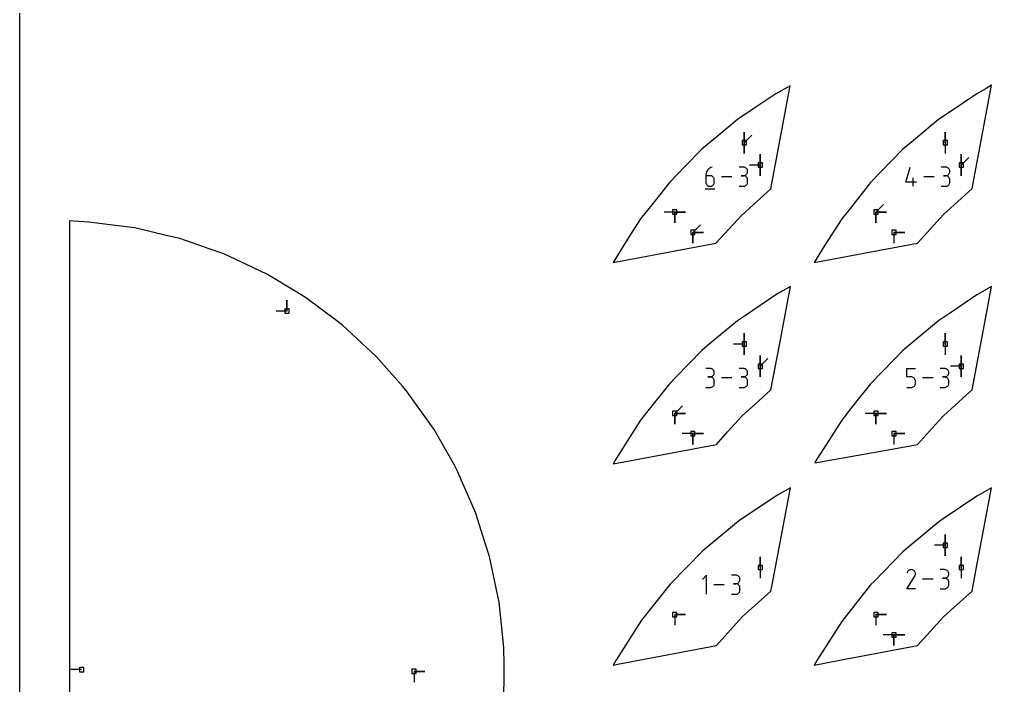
# Model space of a CAD drawing. Extents: x 0 to 800, y 0 to 1000.
# Drawn here: x 0 to 129.5, y 539.1 to 627.7 of the extents above; entities that cross this region are included whole.
import ezdxf

# ---------------------------------------------------------------- set-up
doc = ezdxf.new("R2010")
doc.units = 0
doc.header["$MEASUREMENT"] = 0
for name, color, linetype in [('annotation', 7, 'Continuous'), ('boundary', 7, 'Continuous'), ('frame', 7, 'Continuous'), ('hole', 7, 'Continuous')]:
    doc.layers.add(name, color=color, linetype=linetype)

msp = doc.modelspace()

# ---------------------------------------------------------------- linework, layer by layer
at = {"layer": 'annotation', "color": 1}
for p, q in [((96.534339, 611.317979), (96.534339, 612.746729)), ((96.534339, 611.317979), (96.534339, 612.746729)), ((96.534339, 612.746729), (96.534339, 611.317979)), ((96.534339, 611.317979), (96.534339, 612.746729)), ((96.534339, 612.746729), (96.534339, 611.317979)), ((123.323117, 611.31798), (123.323117, 612.74673)), ((123.323117, 611.31798), (123.323117, 612.74673)), ((123.323117, 612.74673), (123.323117, 611.31798)), ((96.534339, 611.317979), (97.544617, 612.328258)), ((96.534339, 611.317979), (96.534339, 609.889229)), ((96.534339, 611.317979), (96.534339, 609.889229)), ((96.534339, 609.889229), (96.534339, 611.317979)), ((123.323117, 611.31798), (123.323117, 609.88923)), ((98.664569, 608.360871), (98.664569, 609.789621)), ((98.664569, 608.360871), (98.664569, 609.789621)), ((98.664569, 609.789621), (98.664569, 608.360871)), ((98.664569, 608.360871), (98.664569, 609.789621)), ((98.664569, 609.789621), (98.664569, 608.360871)), ((125.453347, 608.360871), (125.453347, 609.789621)), ((125.453347, 608.360871), (125.453347, 609.789621)), ((125.453347, 609.789621), (125.453347, 608.360871)), ((125.453347, 608.360871), (125.453347, 609.789621)), ((125.453347, 609.789621), (125.453347, 608.360871)), ((125.453347, 608.360871), (126.463626, 609.37115)), ((91.469271, 607.278755), (91.432666, 607.113116)), ((91.52841, 607.435583), (91.469271, 607.278755)), ((91.608557, 607.581547), (91.52841, 607.435583)), ((91.708181, 607.714592), (91.608557, 607.581547)), ((91.825755, 607.832665), (91.708181, 607.714592)), ((91.959751, 607.933712), (91.825755, 607.832665)), ((92.108639, 608.015681), (91.959751, 607.933712)), ((92.270893, 608.076516), (92.108639, 608.015681)), ((92.270893, 608.076516), (92.270893, 608.076516)), ((96.426761, 608.073557), (95.860383, 608.073557)), ((96.528626, 608.064414), (96.426761, 608.073557)), ((96.624477, 608.038064), (96.528626, 608.064414)), ((96.71272, 607.99613), (96.624477, 608.038064)), ((96.791761, 607.94023), (96.71272, 607.99613)), ((96.860007, 607.871986), (96.791761, 607.94023)), ((96.915861, 607.793018), (96.860007, 607.871986)), ((96.957731, 607.704947), (96.915861, 607.793018)), ((96.915861, 607.221812), (96.957731, 607.310161)), ((96.984022, 607.609394), (96.957731, 607.704947)), ((96.957731, 607.310161), (96.984022, 607.406086)), ((96.99314, 607.507978), (96.984022, 607.609394)), ((96.984022, 607.406086), (96.99314, 607.507978)), ((96.99314, 607.507978), (96.99314, 607.507978)), ((98.664569, 608.360871), (97.235819, 608.360871)), ((98.664569, 608.360871), (98.664569, 606.932121)), ((98.664569, 608.360871), (98.664569, 606.932121)), ((98.664569, 606.932121), (98.664569, 608.360871)), ((118.067188, 606.092991), (118.632767, 608.076516)), ((123.357254, 608.073557), (122.790875, 608.073557)), ((123.459118, 608.064414), (123.357254, 608.073557)), ((123.554969, 608.038064), (123.459118, 608.064414)), ((123.643213, 607.99613), (123.554969, 608.038064)), ((123.722254, 607.94023), (123.643213, 607.99613)), ((123.790499, 607.871986), (123.722254, 607.94023)), ((123.846354, 607.793018), (123.790499, 607.871986)), ((123.888224, 607.704947), (123.846354, 607.793018)), ((123.846354, 607.221812), (123.888224, 607.310161)), ((123.914515, 607.609394), (123.888224, 607.704947)), ((123.888224, 607.310161), (123.914515, 607.406086)), ((123.923633, 607.507978), (123.914515, 607.609394)), ((123.914515, 607.406086), (123.923633, 607.507978)), ((123.923633, 607.507978), (123.923633, 607.507978)), ((125.453347, 608.360871), (125.453347, 606.932121)), ((125.453347, 608.360871), (125.453347, 606.932121)), ((125.453347, 606.932121), (125.453347, 608.360871)), ((91.432666, 607.113116), (91.420125, 606.94072)), ((91.420125, 606.94072), (91.420125, 606.092991)), ((91.986504, 606.94072), (91.420125, 606.94072)), ((91.420125, 606.092991), (91.420125, 606.092991)), ((91.420125, 606.092991), (91.429269, 605.991105)), ((91.429269, 605.991105), (91.455626, 605.895195)), ((92.088368, 606.931629), (91.986504, 606.94072)), ((92.184219, 606.905412), (92.088368, 606.931629)), ((92.272463, 606.863648), (92.184219, 606.905412)), ((92.351504, 606.80792), (92.272463, 606.863648)), ((92.419749, 606.739807), (92.351504, 606.80792)), ((92.475603, 606.660892), (92.419749, 606.739807)), ((92.517473, 606.572755), (92.475603, 606.660892)), ((92.543764, 606.476978), (92.517473, 606.572755)), ((92.517473, 605.895195), (92.543764, 605.991105)), ((92.552882, 606.375141), (92.543764, 606.476978)), ((92.543764, 605.991105), (92.552882, 606.092991)), ((92.552882, 606.092991), (92.552882, 606.375141)), ((92.552882, 606.375141), (92.552882, 606.375141)), ((94.904169, 606.801244), (93.509576, 606.801244)), ((96.426761, 606.9408), (96.143172, 606.9408)), ((96.143172, 606.9408), (96.426761, 606.9408)), ((96.426761, 606.9408), (96.528626, 606.949945)), ((96.528626, 606.931656), (96.426761, 606.9408)), ((96.426761, 606.9408), (96.426761, 606.9408)), ((96.528626, 606.949945), (96.624477, 606.97631)), ((96.624477, 606.905307), (96.528626, 606.931656)), ((96.624477, 606.97631), (96.71272, 607.018286)), ((96.71272, 606.863373), (96.624477, 606.905307)), ((96.71272, 607.018286), (96.791761, 607.074267)), ((96.791761, 606.807473), (96.71272, 606.863373)), ((96.791761, 607.074267), (96.860007, 607.142644)), ((96.860007, 606.739229), (96.791761, 606.807473)), ((96.860007, 607.142644), (96.915861, 607.221812)), ((96.915861, 606.660261), (96.860007, 606.739229)), ((96.957731, 606.57219), (96.915861, 606.660261)), ((96.984022, 606.476637), (96.957731, 606.57219)), ((96.957731, 605.894598), (96.984022, 605.990174)), ((96.99314, 606.375221), (96.984022, 606.476637)), ((96.984022, 605.990174), (96.99314, 606.091632)), ((96.99314, 606.091632), (96.99314, 606.375221)), ((96.99314, 606.375221), (96.99314, 606.375221)), ((119.483375, 606.092991), (118.067188, 606.092991)), ((119.058871, 605.525973), (119.058871, 606.65873)), ((121.834662, 606.801244), (120.440068, 606.801244)), ((123.357254, 606.9408), (123.073665, 606.9408)), ((123.073665, 606.9408), (123.357254, 606.9408)), ((123.357254, 606.9408), (123.459118, 606.949945)), ((123.459118, 606.931656), (123.357254, 606.9408)), ((123.357254, 606.9408), (123.357254, 606.9408)), ((123.459118, 606.949945), (123.554969, 606.97631)), ((123.554969, 606.905307), (123.459118, 606.931656)), ((123.554969, 606.97631), (123.643213, 607.018286)), ((123.643213, 606.863373), (123.554969, 606.905307)), ((123.643213, 607.018286), (123.722254, 607.074267)), ((123.722254, 606.807473), (123.643213, 606.863373)), ((123.722254, 607.074267), (123.790499, 607.142644)), ((123.790499, 606.739229), (123.722254, 606.807473)), ((123.790499, 607.142644), (123.846354, 607.221812)), ((123.846354, 606.660261), (123.790499, 606.739229)), ((123.888224, 606.57219), (123.846354, 606.660261)), ((123.914515, 606.476637), (123.888224, 606.57219)), ((123.888224, 605.894598), (123.914515, 605.990174)), ((123.923633, 606.375221), (123.914515, 606.476637)), ((123.914515, 605.990174), (123.923633, 606.091632)), ((123.923633, 606.091632), (123.923633, 606.375221)), ((123.923633, 606.375221), (123.923633, 606.375221)), ((91.349188, 605.207155), (92.624459, 605.207155)), ((91.455626, 605.895195), (91.497582, 605.806866)), ((91.497582, 605.806866), (91.553522, 605.727724)), ((91.553522, 605.727724), (91.621833, 605.659373)), ((91.621833, 605.659373), (91.7009, 605.603418)), ((91.7009, 605.603418), (91.789111, 605.561463)), ((91.789111, 605.561463), (91.88485, 605.535113)), ((91.88485, 605.535113), (91.986504, 605.525973)), ((91.986504, 605.525973), (92.088368, 605.535113)), ((91.986504, 605.525973), (91.986504, 605.525973)), ((92.088368, 605.535113), (92.184219, 605.561463)), ((92.184219, 605.561463), (92.272463, 605.603418)), ((92.272463, 605.603418), (92.351504, 605.659373)), ((92.351504, 605.659373), (92.419749, 605.727724)), ((92.419749, 605.727724), (92.475603, 605.806866)), ((92.475603, 605.806866), (92.517473, 605.895195)), ((95.860383, 605.526053), (96.426761, 605.526053)), ((96.426761, 605.526053), (96.528626, 605.535191)), ((96.426761, 605.526053), (96.426761, 605.526053)), ((96.528626, 605.535191), (96.624477, 605.561527)), ((96.624477, 605.561527), (96.71272, 605.603444)), ((96.71272, 605.603444), (96.791761, 605.659327)), ((96.791761, 605.659327), (96.860007, 605.727557)), ((96.860007, 605.727557), (96.915861, 605.80652)), ((96.915861, 605.80652), (96.957731, 605.894598)), ((122.790875, 605.526053), (123.357254, 605.526053)), ((123.357254, 605.526053), (123.459118, 605.535191)), ((123.357254, 605.526053), (123.357254, 605.526053)), ((123.459118, 605.535191), (123.554969, 605.561527)), ((123.554969, 605.561527), (123.643213, 605.603444)), ((123.643213, 605.603444), (123.722254, 605.659327)), ((123.722254, 605.659327), (123.790499, 605.727557)), ((123.790499, 605.727557), (123.846354, 605.80652)), ((123.846354, 605.80652), (123.888224, 605.894598)), ((87.291871, 602.092084), (85.863121, 602.092084)), ((87.291871, 602.092084), (88.720621, 602.092084)), ((87.291871, 602.092084), (88.720621, 602.092084)), ((88.720621, 602.092084), (87.291871, 602.092084)), ((87.291871, 602.092084), (87.291871, 600.663334)), ((87.291871, 602.092084), (88.720621, 602.092084)), ((88.720621, 602.092084), (87.291871, 602.092084)), ((87.291871, 602.092084), (87.291871, 600.663334)), ((87.291871, 600.663334), (87.291871, 602.092084)), ((114.080649, 602.092084), (114.080648, 600.663334)), ((114.080649, 602.092084), (114.080648, 600.663334)), ((114.080648, 600.663334), (114.080649, 602.092084)), ((114.080649, 602.092084), (115.090927, 603.102363)), ((114.080649, 602.092084), (115.509399, 602.092084)), ((114.080649, 602.092084), (115.509399, 602.092084)), ((115.509399, 602.092084), (114.080649, 602.092084)), ((114.080649, 602.092084), (115.509399, 602.092084)), ((115.509399, 602.092084), (114.080649, 602.092084)), ((89.695308, 599.39161), (90.705587, 600.401889)), ((89.695308, 599.39161), (91.124058, 599.39161)), ((89.695308, 599.39161), (91.124058, 599.39161)), ((91.124058, 599.39161), (89.695308, 599.39161)), ((89.695308, 599.39161), (89.695308, 597.96286)), ((89.695308, 599.39161), (91.124058, 599.39161)), ((91.124058, 599.39161), (89.695308, 599.39161)), ((89.695308, 599.39161), (89.695308, 597.96286)), ((89.695308, 597.96286), (89.695308, 599.39161)), ((116.484086, 599.39161), (117.912836, 599.39161)), ((116.484086, 599.39161), (117.912836, 599.39161)), ((117.912836, 599.39161), (116.484086, 599.39161)), ((116.484086, 599.39161), (116.484086, 597.96286)), ((35.622755, 588.920505), (35.622755, 590.349254)), ((35.622755, 588.920505), (35.622755, 590.349254)), ((35.622755, 590.349254), (35.622755, 588.920505)), ((35.622755, 588.920505), (34.194005, 588.920505)), ((96.534339, 584.529202), (96.534339, 585.957952)), ((96.534339, 584.529202), (96.534339, 585.957952)), ((96.534339, 585.957952), (96.534339, 584.529202)), ((96.534339, 584.529202), (96.534339, 585.957952)), ((96.534339, 585.957952), (96.534339, 584.529202)), ((123.323117, 584.529202), (123.323117, 585.957952)), ((123.323117, 584.529202), (123.323117, 585.957952)), ((123.323117, 585.957952), (123.323117, 584.529202)), ((96.534339, 584.529202), (95.105589, 584.529202)), ((96.534339, 584.529202), (96.534339, 583.100452)), ((96.534339, 584.529202), (96.534339, 583.100452)), ((96.534339, 583.100452), (96.534339, 584.529202)), ((123.323117, 584.529202), (123.323117, 583.100452)), ((98.664569, 581.572094), (98.664569, 583.000844)), ((98.664569, 581.572094), (98.664569, 583.000844)), ((98.664569, 583.000844), (98.664569, 581.572094)), ((98.664569, 581.572094), (98.664569, 583.000844)), ((98.664569, 583.000844), (98.664569, 581.572094)), ((125.453347, 581.572094), (125.453347, 583.000844)), ((125.453347, 581.572094), (125.453347, 583.000844)), ((125.453347, 583.000844), (125.453347, 581.572094)), ((125.453347, 581.572094), (125.453347, 583.000844)), ((125.453347, 583.000844), (125.453347, 581.572094)), ((98.664569, 581.572094), (99.674848, 582.582372)), ((98.664569, 581.572094), (98.664569, 580.143344)), ((98.664569, 581.572094), (98.664569, 580.143344)), ((98.664569, 580.143344), (98.664569, 581.572094)), ((125.453347, 581.572094), (124.024597, 581.572094)), ((125.453347, 581.572094), (125.453347, 580.143344)), ((125.453347, 581.572094), (125.453347, 580.143344)), ((125.453347, 580.143344), (125.453347, 581.572094)), ((91.986504, 581.284779), (91.420125, 581.284779)), ((91.986504, 580.152022), (91.702915, 580.152022)), ((91.702915, 580.152022), (91.986504, 580.152022)), ((92.088368, 581.275636), (91.986504, 581.284779)), ((91.986504, 580.152022), (92.088368, 580.161167)), ((92.088368, 580.142879), (91.986504, 580.152022)), ((91.986504, 580.152022), (91.986504, 580.152022)), ((92.184219, 581.249286), (92.088368, 581.275636)), ((92.088368, 580.161167), (92.184219, 580.187532)), ((92.184219, 580.116529), (92.088368, 580.142879)), ((92.272463, 581.207352), (92.184219, 581.249286)), ((92.184219, 580.187532), (92.272463, 580.229508)), ((92.272463, 580.074595), (92.184219, 580.116529)), ((92.351504, 581.151452), (92.272463, 581.207352)), ((92.272463, 580.229508), (92.351504, 580.285489)), ((92.419749, 581.083208), (92.351504, 581.151452)), ((92.351504, 580.285489), (92.419749, 580.353867)), ((92.475603, 581.004241), (92.419749, 581.083208)), ((92.419749, 580.353867), (92.475603, 580.433034)), ((92.517473, 580.91617), (92.475603, 581.004241)), ((92.475603, 580.433034), (92.517473, 580.521384)), ((92.543764, 580.820616), (92.517473, 580.91617)), ((92.517473, 580.521384), (92.543764, 580.617308)), ((92.552882, 580.7192), (92.543764, 580.820616)), ((92.543764, 580.617308), (92.552882, 580.7192)), ((92.552882, 580.7192), (92.552882, 580.7192)), ((96.426761, 581.284779), (95.860383, 581.284779)), ((96.426761, 580.152022), (96.143172, 580.152022)), ((96.143172, 580.152022), (96.426761, 580.152022)), ((96.528626, 581.275636), (96.426761, 581.284779)), ((96.426761, 580.152022), (96.528626, 580.161167)), ((96.528626, 580.142879), (96.426761, 580.152022)), ((96.426761, 580.152022), (96.426761, 580.152022)), ((96.624477, 581.249286), (96.528626, 581.275636)), ((96.528626, 580.161167), (96.624477, 580.187532)), ((96.624477, 580.116529), (96.528626, 580.142879)), ((96.71272, 581.207352), (96.624477, 581.249286)), ((96.624477, 580.187532), (96.71272, 580.229508)), ((96.71272, 580.074595), (96.624477, 580.116529)), ((96.791761, 581.151452), (96.71272, 581.207352)), ((96.71272, 580.229508), (96.791761, 580.285489)), ((96.860007, 581.083208), (96.791761, 581.151452)), ((96.791761, 580.285489), (96.860007, 580.353867)), ((96.915861, 581.004241), (96.860007, 581.083208)), ((96.860007, 580.353867), (96.915861, 580.433034)), ((96.957731, 580.91617), (96.915861, 581.004241)), ((96.915861, 580.433034), (96.957731, 580.521384)), ((96.984022, 580.820616), (96.957731, 580.91617)), ((96.957731, 580.521384), (96.984022, 580.617308)), ((96.99314, 580.7192), (96.984022, 580.820616)), ((96.984022, 580.617308), (96.99314, 580.7192)), ((96.99314, 580.7192), (96.99314, 580.7192)), ((118.208903, 580.151942), (118.208903, 581.287738)), ((118.208903, 581.287738), (119.34166, 581.287738)), ((118.775282, 580.151942), (118.208903, 580.151942)), ((118.876978, 580.142851), (118.775282, 580.151942)), ((118.972739, 580.116634), (118.876978, 580.142851)), ((119.060956, 580.07487), (118.972739, 580.116634)), ((123.215539, 581.284779), (122.649161, 581.284779)), ((123.215539, 580.152022), (122.93195, 580.152022)), ((122.93195, 580.152022), (123.215539, 580.152022)), ((123.317404, 581.275636), (123.215539, 581.284779)), ((123.215539, 580.152022), (123.317404, 580.161167)), ((123.317404, 580.142879), (123.215539, 580.152022)), ((123.215539, 580.152022), (123.215539, 580.152022)), ((123.413255, 581.249286), (123.317404, 581.275636)), ((123.317404, 580.161167), (123.413255, 580.187532)), ((123.413255, 580.116529), (123.317404, 580.142879)), ((123.501498, 581.207352), (123.413255, 581.249286)), ((123.413255, 580.187532), (123.501498, 580.229508)), ((123.501498, 580.074595), (123.413255, 580.116529)), ((123.580539, 581.151452), (123.501498, 581.207352)), ((123.501498, 580.229508), (123.580539, 580.285489)), ((123.648784, 581.083208), (123.580539, 581.151452)), ((123.580539, 580.285489), (123.648784, 580.353867)), ((123.704639, 581.004241), (123.648784, 581.083208)), ((123.648784, 580.353867), (123.704639, 580.433034)), ((123.746509, 580.91617), (123.704639, 581.004241)), ((123.704639, 580.433034), (123.746509, 580.521384)), ((123.7728, 580.820616), (123.746509, 580.91617)), ((123.746509, 580.521384), (123.7728, 580.617308)), ((123.781918, 580.7192), (123.7728, 580.820616)), ((123.7728, 580.617308), (123.781918, 580.7192)), ((123.781918, 580.7192), (123.781918, 580.7192)), ((92.184219, 578.772749), (92.272463, 578.814666)), ((92.351504, 580.018695), (92.272463, 580.074595)), ((92.272463, 578.814666), (92.351504, 578.870549)), ((92.419749, 579.950451), (92.351504, 580.018695)), ((92.351504, 578.870549), (92.419749, 578.93878)), ((92.475603, 579.871483), (92.419749, 579.950451)), ((92.419749, 578.93878), (92.475603, 579.017742)), ((92.517473, 579.783412), (92.475603, 579.871483)), ((92.475603, 579.017742), (92.517473, 579.10582)), ((92.543764, 579.687859), (92.517473, 579.783412)), ((92.517473, 579.10582), (92.543764, 579.201396)), ((92.552882, 579.586443), (92.543764, 579.687859)), ((92.543764, 579.201396), (92.552882, 579.302854)), ((92.552882, 579.302854), (92.552882, 579.586443)), ((92.552882, 579.586443), (92.552882, 579.586443)), ((94.904169, 580.012466), (93.509576, 580.012466)), ((96.624477, 578.772749), (96.71272, 578.814666)), ((96.791761, 580.018695), (96.71272, 580.074595)), ((96.71272, 578.814666), (96.791761, 578.870549)), ((96.860007, 579.950451), (96.791761, 580.018695)), ((96.791761, 578.870549), (96.860007, 578.93878)), ((96.915861, 579.871483), (96.860007, 579.950451)), ((96.860007, 578.93878), (96.915861, 579.017742)), ((96.957731, 579.783412), (96.915861, 579.871483)), ((96.915861, 579.017742), (96.957731, 579.10582)), ((96.984022, 579.687859), (96.957731, 579.783412)), ((96.957731, 579.10582), (96.984022, 579.201396)), ((96.99314, 579.586443), (96.984022, 579.687859)), ((96.984022, 579.201396), (96.99314, 579.302854)), ((96.99314, 579.302854), (96.99314, 579.586443)), ((96.99314, 579.586443), (96.99314, 579.586443)), ((118.972675, 578.772685), (119.060885, 578.81464)), ((119.060885, 578.81464), (119.139952, 578.870595)), ((119.140018, 580.019142), (119.060956, 580.07487)), ((119.139952, 578.870595), (119.208263, 578.938946)), ((119.208316, 579.951029), (119.140018, 580.019142)), ((119.208263, 578.938946), (119.264204, 579.018089)), ((119.264239, 579.872114), (119.208316, 579.951029)), ((119.264204, 579.018089), (119.306159, 579.106417)), ((119.306177, 579.783978), (119.264239, 579.872114)), ((119.306159, 579.106417), (119.332516, 579.202327)), ((119.332521, 579.6882), (119.306177, 579.783978)), ((119.332516, 579.202327), (119.34166, 579.304213)), ((119.34166, 579.586363), (119.332521, 579.6882)), ((119.34166, 579.304213), (119.34166, 579.586363)), ((119.34166, 579.586363), (119.34166, 579.586363)), ((121.692947, 580.012466), (120.298354, 580.012466)), ((123.413255, 578.772749), (123.501498, 578.814666)), ((123.580539, 580.018695), (123.501498, 580.074595)), ((123.501498, 578.814666), (123.580539, 578.870549)), ((123.648784, 579.950451), (123.580539, 580.018695)), ((123.580539, 578.870549), (123.648784, 578.93878)), ((123.704639, 579.871483), (123.648784, 579.950451)), ((123.648784, 578.93878), (123.704639, 579.017742)), ((123.746509, 579.783412), (123.704639, 579.871483)), ((123.704639, 579.017742), (123.746509, 579.10582)), ((123.7728, 579.687859), (123.746509, 579.783412)), ((123.746509, 579.10582), (123.7728, 579.201396)), ((123.781918, 579.586443), (123.7728, 579.687859)), ((123.7728, 579.201396), (123.781918, 579.302854)), ((123.781918, 579.302854), (123.781918, 579.586443)), ((123.781918, 579.586443), (123.781918, 579.586443)), ((91.420125, 578.737275), (91.986504, 578.737275)), ((91.986504, 578.737275), (92.088368, 578.746413)), ((91.986504, 578.737275), (91.986504, 578.737275)), ((92.088368, 578.746413), (92.184219, 578.772749)), ((95.860383, 578.737275), (96.426761, 578.737275)), ((96.426761, 578.737275), (96.528626, 578.746413)), ((96.426761, 578.737275), (96.426761, 578.737275)), ((96.528626, 578.746413), (96.624477, 578.772749)), ((118.208903, 578.737195), (118.775282, 578.737195)), ((118.775282, 578.737195), (118.876936, 578.746335)), ((118.775282, 578.737195), (118.775282, 578.737195)), ((118.876936, 578.746335), (118.972675, 578.772685)), ((122.649161, 578.737275), (123.215539, 578.737275)), ((123.215539, 578.737275), (123.317404, 578.746413)), ((123.215539, 578.737275), (123.215539, 578.737275)), ((123.317404, 578.746413), (123.413255, 578.772749)), ((87.291871, 575.303306), (88.302149, 576.313585)), ((87.291871, 575.303306), (88.720621, 575.303306)), ((87.291871, 575.303306), (88.720621, 575.303306)), ((88.720621, 575.303306), (87.291871, 575.303306)), ((87.291871, 575.303306), (87.291871, 573.874556)), ((87.291871, 575.303306), (88.720621, 575.303306)), ((88.720621, 575.303306), (87.291871, 575.303306)), ((87.291871, 575.303306), (87.291871, 573.874556)), ((87.291871, 573.874556), (87.291871, 575.303306)), ((114.080649, 575.303306), (112.651899, 575.303306)), ((114.080649, 575.303306), (114.080648, 573.874556)), ((114.080649, 575.303306), (114.080648, 573.874556)), ((114.080648, 573.874556), (114.080649, 575.303306)), ((114.080649, 575.303306), (115.509399, 575.303306)), ((114.080649, 575.303306), (115.509399, 575.303306)), ((115.509399, 575.303306), (114.080649, 575.303306)), ((114.080649, 575.303306), (115.509399, 575.303306)), ((115.509399, 575.303306), (114.080649, 575.303306)), ((89.695308, 572.602832), (88.266558, 572.602832)), ((89.695308, 572.602832), (91.124058, 572.602832)), ((89.695308, 572.602832), (91.124058, 572.602832)), ((91.124058, 572.602832), (89.695308, 572.602832)), ((89.695308, 572.602832), (89.695308, 571.174082)), ((89.695308, 572.602832), (91.124058, 572.602832)), ((91.124058, 572.602832), (89.695308, 572.602832)), ((89.695308, 572.602832), (89.695308, 571.174082)), ((89.695308, 571.174082), (89.695308, 572.602832)), ((116.484086, 572.602832), (117.912836, 572.602832)), ((116.484086, 572.602832), (117.912836, 572.602832)), ((117.912836, 572.602832), (116.484086, 572.602832)), ((116.484086, 572.602832), (116.484086, 571.174082)), ((123.323117, 557.740424), (123.323117, 559.169174)), ((123.323117, 557.740424), (123.323117, 559.169174)), ((123.323117, 559.169174), (123.323117, 557.740424)), ((123.323117, 557.740424), (123.323117, 559.169174)), ((123.323117, 559.169174), (123.323117, 557.740424)), ((123.323117, 557.740424), (121.894367, 557.740424)), ((123.323117, 557.740424), (123.323117, 556.311674)), ((123.323117, 557.740424), (123.323117, 556.311674)), ((123.323117, 556.311674), (123.323117, 557.740424)), ((98.664569, 554.783316), (98.664569, 556.212066)), ((98.664569, 554.783316), (98.664569, 556.212066)), ((98.664569, 556.212066), (98.664569, 554.783316)), ((125.453347, 554.783316), (125.453347, 556.212066)), ((125.453347, 554.783316), (125.453347, 556.212066)), ((125.453347, 556.212066), (125.453347, 554.783316)), ((98.664569, 554.783316), (98.664569, 553.354566)), ((118.284879, 554.21535), (118.210502, 554.072676)), ((118.343902, 554.299046), (118.284879, 554.21535)), ((118.414717, 554.368913), (118.343902, 554.299046)), ((118.49517, 554.424391), (118.414717, 554.368913)), ((118.583107, 554.464921), (118.49517, 554.424391)), ((118.676374, 554.489943), (118.583107, 554.464921)), ((118.772817, 554.498898), (118.676374, 554.489943)), ((118.870284, 554.491226), (118.772817, 554.498898)), ((118.966619, 554.466367), (118.870284, 554.491226)), ((119.05967, 554.423763), (118.966619, 554.466367)), ((119.142895, 554.364666), (119.05967, 554.423763)), ((119.05967, 554.423763), (119.05967, 554.423763)), ((119.212479, 554.29375), (119.142895, 554.364666)), ((119.267805, 554.213188), (119.212479, 554.29375)), ((119.308254, 554.125154), (119.267805, 554.213188)), ((123.215732, 554.496001), (122.649353, 554.496001)), ((123.317596, 554.486858), (123.215732, 554.496001)), ((123.413447, 554.460509), (123.317596, 554.486858)), ((123.501691, 554.418574), (123.413447, 554.460509)), ((123.580732, 554.362674), (123.501691, 554.418574)), ((123.648977, 554.29443), (123.580732, 554.362674)), ((123.704831, 554.215463), (123.648977, 554.29443)), ((123.746701, 554.127392), (123.704831, 554.215463)), ((125.453347, 554.783316), (125.453347, 553.354566)), ((91.532089, 553.760956), (90.96507, 553.193777)), ((91.532089, 551.210413), (91.532089, 553.760956)), ((95.405888, 553.757997), (94.839509, 553.757997)), ((95.507752, 553.748853), (95.405888, 553.757997)), ((95.603603, 553.722504), (95.507752, 553.748853)), ((95.691847, 553.68057), (95.603603, 553.722504)), ((95.770888, 553.62467), (95.691847, 553.68057)), ((95.839133, 553.556426), (95.770888, 553.62467)), ((95.894987, 553.477458), (95.839133, 553.556426)), ((95.839133, 552.827084), (95.894987, 552.906252)), ((95.936857, 553.389387), (95.894987, 553.477458)), ((95.894987, 552.906252), (95.936857, 552.994601)), ((95.963148, 553.293834), (95.936857, 553.389387)), ((95.936857, 552.994601), (95.963148, 553.090526)), ((95.972266, 553.192418), (95.963148, 553.293834)), ((95.963148, 553.090526), (95.972266, 553.192418)), ((95.972266, 553.192418), (95.972266, 553.192418)), ((118.208903, 551.948396), (119.255608, 553.633457)), ((119.255608, 553.633457), (119.256859, 553.635005)), ((119.255608, 553.633457), (119.255608, 553.633457)), ((119.256859, 553.635005), (119.258059, 553.636566)), ((119.258059, 553.636566), (119.259215, 553.638154)), ((119.259215, 553.638154), (119.260336, 553.639782)), ((119.260336, 553.639782), (119.26143, 553.641462)), ((119.26143, 553.641462), (119.262503, 553.643208)), ((119.262503, 553.643208), (119.263565, 553.645032)), ((119.263565, 553.645032), (119.264623, 553.646949)), ((119.264623, 553.646949), (119.265685, 553.648972)), ((119.265685, 553.648972), (119.308903, 553.741765)), ((119.265685, 553.648972), (119.265685, 553.648972)), ((119.333207, 554.031821), (119.308254, 554.125154)), ((119.308903, 553.741765), (119.33415, 553.837953)), ((119.342045, 553.935363), (119.333207, 554.031821)), ((119.33415, 553.837953), (119.342045, 553.935363)), ((121.69314, 553.223689), (120.298546, 553.223689)), ((123.215732, 553.363244), (122.932143, 553.363244)), ((122.932143, 553.363244), (123.215732, 553.363244)), ((123.215732, 553.363244), (123.317596, 553.372389)), ((123.317596, 553.354101), (123.215732, 553.363244)), ((123.215732, 553.363244), (123.215732, 553.363244)), ((123.317596, 553.372389), (123.413447, 553.398754)), ((123.413447, 553.327751), (123.317596, 553.354101)), ((123.413447, 553.398754), (123.501691, 553.44073)), ((123.501691, 553.285817), (123.413447, 553.327751)), ((123.501691, 553.44073), (123.580732, 553.496711)), ((123.580732, 553.229917), (123.501691, 553.285817)), ((123.580732, 553.496711), (123.648977, 553.565089)), ((123.648977, 553.161673), (123.580732, 553.229917)), ((123.648977, 553.565089), (123.704831, 553.644256)), ((123.704831, 553.082706), (123.648977, 553.161673)), ((123.704831, 553.644256), (123.746701, 553.732606)), ((123.746701, 552.994635), (123.704831, 553.082706)), ((123.772992, 554.031838), (123.746701, 554.127392)), ((123.746701, 553.732606), (123.772992, 553.82853)), ((123.772992, 552.899081), (123.746701, 552.994635)), ((123.78211, 553.930422), (123.772992, 554.031838)), ((123.772992, 553.82853), (123.78211, 553.930422)), ((123.78211, 552.797665), (123.772992, 552.899081)), ((123.78211, 553.930422), (123.78211, 553.930422)), ((93.883295, 552.485684), (92.488702, 552.485684)), ((95.405888, 552.625239), (95.122299, 552.625239)), ((95.122299, 552.625239), (95.405888, 552.625239)), ((95.405888, 552.625239), (95.507752, 552.634385)), ((95.507752, 552.616096), (95.405888, 552.625239)), ((95.405888, 552.625239), (95.405888, 552.625239)), ((95.507752, 552.634385), (95.603603, 552.660749)), ((95.603603, 552.589747), (95.507752, 552.616096)), ((95.603603, 552.660749), (95.691847, 552.702726)), ((95.691847, 552.547812), (95.603603, 552.589747)), ((95.691847, 552.702726), (95.770888, 552.758707)), ((95.770888, 552.491913), (95.691847, 552.547812)), ((95.770888, 552.758707), (95.839133, 552.827084)), ((95.839133, 552.423669), (95.770888, 552.491913)), ((95.894987, 552.344701), (95.839133, 552.423669)), ((95.936857, 552.25663), (95.894987, 552.344701)), ((95.963148, 552.161077), (95.936857, 552.25663)), ((95.936857, 551.579037), (95.963148, 551.674614)), ((95.972266, 552.059661), (95.963148, 552.161077)), ((95.963148, 551.674614), (95.972266, 551.776071)), ((95.972266, 551.776071), (95.972266, 552.059661)), ((95.972266, 552.059661), (95.972266, 552.059661)), ((119.34166, 551.948396), (118.208903, 551.948396)), ((122.649353, 551.948497), (123.215732, 551.948497)), ((123.215732, 551.948497), (123.317596, 551.957635)), ((123.215732, 551.948497), (123.215732, 551.948497)), ((123.317596, 551.957635), (123.413447, 551.983971)), ((123.413447, 551.983971), (123.501691, 552.025889)), ((123.501691, 552.025889), (123.580732, 552.081771)), ((123.580732, 552.081771), (123.648977, 552.150002)), ((123.648977, 552.150002), (123.704831, 552.228964)), ((123.704831, 552.228964), (123.746701, 552.317042)), ((123.746701, 552.317042), (123.772992, 552.412618)), ((123.772992, 552.412618), (123.78211, 552.514076)), ((123.78211, 552.514076), (123.78211, 552.797665)), ((123.78211, 552.797665), (123.78211, 552.797665)), ((94.839509, 551.210493), (95.405888, 551.210493)), ((95.405888, 551.210493), (95.507752, 551.219631)), ((95.405888, 551.210493), (95.405888, 551.210493)), ((95.507752, 551.219631), (95.603603, 551.245967)), ((95.603603, 551.245967), (95.691847, 551.287884)), ((95.691847, 551.287884), (95.770888, 551.343767)), ((95.770888, 551.343767), (95.839133, 551.411997)), ((95.839133, 551.411997), (95.894987, 551.49096)), ((95.894987, 551.49096), (95.936857, 551.579037)), ((87.291871, 548.514529), (88.720621, 548.514528)), ((87.291871, 548.514529), (88.720621, 548.514528)), ((88.720621, 548.514528), (87.291871, 548.514529)), ((87.291871, 548.514529), (87.291871, 547.085779)), ((114.080649, 548.514529), (114.080648, 547.085779)), ((114.080649, 548.514529), (115.509399, 548.514528)), ((114.080649, 548.514529), (115.509399, 548.514528)), ((115.509399, 548.514528), (114.080649, 548.514529)), ((116.484086, 545.814055), (115.055336, 545.814055)), ((116.484086, 545.814055), (117.912836, 545.814055)), ((116.484086, 545.814055), (117.912836, 545.814055)), ((117.912836, 545.814055), (116.484086, 545.814055)), ((116.484086, 545.814055), (116.484086, 544.385305)), ((116.484086, 545.814055), (117.912836, 545.814055)), ((117.912836, 545.814055), (116.484086, 545.814055)), ((116.484086, 545.814055), (116.484086, 544.385305)), ((116.484086, 544.385305), (116.484086, 545.814055)), ((8.271666, 541.187112), (6.842916, 541.187112)), ((52.567917, 540.948987), (53.996667, 540.948987)), ((52.567917, 540.948987), (53.996667, 540.948987)), ((53.996667, 540.948987), (52.567917, 540.948987)), ((52.567917, 540.948987), (52.567917, 539.520237))]:
    msp.add_line(p, q, dxfattribs=at)
at = {"layer": 'boundary', "color": 5}
for p, q in [((128.496075, 613.749238), (129.4816, 618.977135)), ((129.4816, 618.977135), (128.742869, 618.552128)), ((100.748794, 617.858696), (98.086948, 616.067691)), ((100.07388, 605.196552), (102.675532, 618.885416)), ((102.675532, 618.885416), (100.748794, 617.858696)), ((127.537572, 617.858696), (123.949866, 615.444733)), ((128.742869, 618.552128), (127.537572, 617.858696)), ((98.086948, 616.067691), (95.623501, 614.410178)), ((123.949866, 615.444733), (122.412279, 614.410178)), ((95.623501, 614.410178), (93.159919, 612.354969)), ((122.412279, 614.410178), (119.091799, 611.640114)), ((126.888114, 605.219515), (128.496075, 613.749238)), ((93.159919, 612.354969), (90.879959, 610.452944)), ((119.091799, 611.640114), (117.668737, 610.452944)), ((90.879959, 610.452944), (88.64075, 608.155319)), ((117.668737, 610.452944), (114.650673, 607.356145)), ((88.64075, 608.155319), (86.56844, 606.028946)), ((114.650673, 607.356145), (113.357217, 606.028946)), ((86.56844, 606.028946), (84.577347, 603.513266)), ((113.357217, 606.028946), (110.673571, 602.638246)), ((96.258056, 601.749704), (100.07388, 605.196552)), ((125.437153, 603.91066), (126.888114, 605.219515)), ((84.577347, 603.513266), (82.734659, 601.185089)), ((123.069797, 601.77516), (125.437153, 603.91066)), ((110.673571, 602.638246), (109.523437, 601.185089)), ((7.251479, 600.887499), (6.667502, 600.913384)), ((6.667502, 600.913384), (6.667502, 505.963792)), ((9.232899, 600.770045), (7.251479, 600.887499)), ((82.734659, 601.185089), (81.012781, 598.478012)), ((92.744945, 597.939553), (96.258056, 601.749704)), ((109.523437, 601.185089), (107.202645, 597.53642)), ((121.760942, 600.324199), (123.069797, 601.77516)), ((13.483031, 600.21978), (9.232899, 600.770045)), ((15.359217, 599.97687), (13.483031, 600.21978)), ((19.530244, 598.992517), (15.359217, 599.97687)), ((119.625443, 597.956843), (121.760942, 600.324199)), ((21.37151, 598.557982), (19.530244, 598.992517)), ((25.419219, 597.149981), (21.37151, 598.557982)), ((81.012781, 598.478012), (79.419242, 595.972704)), ((27.206047, 596.528431), (25.419219, 597.149981)), ((79.081312, 595.36742), (92.744945, 597.939553)), ((105.867822, 595.363358), (114.397545, 596.971318)), ((107.202645, 597.53642), (106.20802, 595.972704)), ((114.397545, 596.971318), (119.625443, 597.956843)), ((31.087529, 594.7117), (27.206047, 596.528431)), ((79.419242, 595.972704), (79.081312, 595.36742)), ((106.20802, 595.972704), (105.867822, 595.363358)), ((33.029113, 593.786174), (31.087529, 594.7117)), ((36.703225, 591.579974), (33.029113, 593.786174)), ((101.22318, 584.392371), (102.692822, 592.188358)), ((102.692822, 592.188358), (101.591206, 591.554575)), ((129.4816, 592.188358), (127.537572, 591.069918)), ((128.980192, 589.528549), (129.4816, 592.188358)), ((38.096996, 590.729611), (36.703225, 591.579974)), ((42.256969, 587.60789), (38.096996, 590.729611)), ((100.748794, 591.069918), (96.698159, 588.344477)), ((101.591206, 591.554575), (100.748794, 591.069918)), ((127.537572, 591.069918), (124.412796, 588.967435)), ((126.888114, 578.430737), (128.980192, 589.528549)), ((96.698159, 588.344477), (95.623501, 587.6214)), ((124.412796, 588.967435), (122.412279, 587.6214)), ((43.037961, 587.021819), (42.256969, 587.60789)), ((46.854915, 583.488905), (43.037961, 587.021819)), ((95.623501, 587.6214), (91.874572, 584.493908)), ((122.412279, 587.6214), (119.520248, 585.208764)), ((91.874572, 584.493908), (90.879959, 583.664166)), ((100.099336, 578.430737), (101.22318, 584.392371)), ((119.520248, 585.208764), (117.668737, 583.664166)), ((47.571508, 582.825637), (46.854915, 583.488905)), ((51.004967, 578.91899), (47.571508, 582.825637)), ((90.879959, 583.664166), (87.472468, 580.167781)), ((117.668737, 583.664166), (115.040101, 580.966954)), ((87.472468, 580.167781), (86.56844, 579.240168)), ((115.040101, 580.966954), (113.357217, 579.240168)), ((51.649563, 578.185558), (51.004967, 578.91899)), ((86.56844, 579.240168), (83.538516, 575.411959)), ((113.357217, 579.240168), (111.019848, 576.286978)), ((54.663143, 573.946584), (51.649563, 578.185558)), ((97.935623, 576.478936), (100.099336, 578.430737)), ((123.069797, 574.986383), (126.149906, 577.764828)), ((126.149906, 577.764828), (126.888114, 578.430737)), ((96.281019, 574.986383), (97.935623, 576.478936)), ((111.019848, 576.286978), (109.523437, 574.396311)), ((83.538516, 575.411959), (82.734659, 574.396311)), ((94.329218, 572.822669), (96.281019, 574.986383)), ((122.403888, 574.248174), (123.069797, 574.986383)), ((55.228911, 573.150761), (54.663143, 573.946584)), ((82.734659, 574.396311), (80.11441, 570.276846)), ((109.523437, 574.396311), (107.502102, 571.218438)), ((119.625443, 571.168065), (122.403888, 574.248174)), ((55.820212, 572.152926), (55.228911, 573.150761)), ((92.836665, 571.168065), (94.329218, 572.822669)), ((57.931077, 568.423227), (55.820212, 572.152926)), ((85.040678, 569.698423), (92.836665, 571.168065)), ((107.502102, 571.218438), (106.20802, 569.183927)), ((116.965634, 570.666658), (119.625443, 571.168065)), ((80.11441, 570.276846), (79.419242, 569.183927)), ((105.933594, 568.692387), (116.965634, 570.666658)), ((79.079044, 568.57458), (85.040678, 569.698423)), ((79.419242, 569.183927), (79.079044, 568.57458)), ((106.20802, 569.183927), (105.933594, 568.692387)), ((58.2716, 567.774617), (57.931077, 568.423227)), ((59.987786, 563.847643), (58.2716, 567.774617)), ((100.254945, 552.467415), (102.692822, 565.39958)), ((102.692822, 565.39958), (100.865435, 564.348247)), ((127.52784, 555.035504), (129.4816, 565.39958)), ((128.017098, 564.557022), (127.537572, 564.28114)), ((129.4816, 565.39958), (128.017098, 564.557022)), ((60.745383, 562.114113), (59.987786, 563.847643)), ((100.865435, 564.348247), (95.7723, 560.932741)), ((127.537572, 564.28114), (123.024007, 561.24422)), ((62.048702, 558.031493), (60.745383, 562.114113)), ((95.7723, 560.932741), (91.017674, 556.990275)), ((122.412279, 560.832623), (118.234901, 557.347703)), ((123.024007, 561.24422), (122.412279, 560.832623)), ((62.624041, 556.229254), (62.048702, 558.031493)), ((91.017674, 556.990275), (86.693613, 552.579829)), ((117.668737, 556.875388), (113.871818, 552.979416)), ((118.234901, 557.347703), (117.668737, 556.875388)), ((63.50067, 552.034265), (62.624041, 556.229254)), ((126.888114, 551.641959), (127.52784, 555.035504)), ((113.871818, 552.979416), (113.357217, 552.45139)), ((63.887651, 550.182422), (63.50067, 552.034265)), ((86.693613, 552.579829), (82.845962, 547.748161)), ((96.281019, 548.197605), (100.099336, 551.641959)), ((100.099336, 551.641959), (100.254945, 552.467415)), ((113.357217, 552.45139), (109.981017, 548.185671)), ((124.011648, 549.047212), (126.888114, 551.641959)), ((64.328302, 545.91953), (63.887651, 550.182422)), ((123.069797, 548.197605), (124.011648, 549.047212)), ((82.845962, 547.748161), (79.515496, 542.546476)), ((92.836665, 544.379288), (96.281019, 548.197605)), ((109.981017, 548.185671), (109.523437, 547.607534)), ((120.47505, 545.321139), (123.069797, 548.197605)), ((109.523437, 547.607534), (106.603731, 543.017272)), ((64.522823, 544.037712), (64.328302, 545.91953)), ((119.625443, 544.379288), (120.47505, 545.321139)), ((64.57801, 541.894909), (64.522823, 544.037712)), ((79.9045, 541.941411), (92.836665, 544.379288)), ((109.261367, 542.425528), (119.625443, 544.379288)), ((79.515496, 542.546476), (79.419242, 542.395149)), ((106.603731, 543.017272), (106.20802, 542.395149)), ((64.57801, 540.003064), (64.57801, 541.894909)), ((79.419242, 542.395149), (79.079044, 541.785802)), ((79.079044, 541.785802), (79.9045, 541.941411)), ((105.867822, 541.785802), (109.261367, 542.425528)), ((106.20802, 542.395149), (105.867822, 541.785802)), ((64.522823, 537.860261), (64.57801, 540.003064))]:
    msp.add_line(p, q, dxfattribs=at)
at = {"layer": 'frame', "color": 5}
msp.add_line((0, 1000), (0, 0), dxfattribs=at)
at = {"layer": 'hole', "color": 5}
for p, q in [((96.820089, 611.603729), (96.248589, 611.603729)), ((96.248589, 611.603729), (96.248589, 611.032229)), ((96.820089, 611.032229), (96.820089, 611.603729)), ((123.608867, 611.60373), (123.037367, 611.60373)), ((123.037367, 611.60373), (123.037367, 611.03223)), ((123.608867, 611.03223), (123.608867, 611.60373)), ((96.248589, 611.032229), (96.820089, 611.032229)), ((123.037367, 611.03223), (123.608867, 611.03223)), ((98.950319, 608.646621), (98.378819, 608.646621)), ((98.378819, 608.646621), (98.378819, 608.075121)), ((98.950319, 608.075121), (98.950319, 608.646621)), ((125.739097, 608.646621), (125.167597, 608.646621)), ((125.167597, 608.646621), (125.167597, 608.075121)), ((125.739097, 608.075121), (125.739097, 608.646621)), ((98.378819, 608.075121), (98.950319, 608.075121)), ((125.167597, 608.075121), (125.739097, 608.075121)), ((87.577621, 602.377834), (87.006121, 602.377834)), ((87.006121, 602.377834), (87.006121, 601.806334)), ((87.577621, 601.806334), (87.577621, 602.377834)), ((114.366399, 602.377834), (113.794899, 602.377834)), ((113.794899, 602.377834), (113.794899, 601.806334)), ((114.366399, 601.806334), (114.366399, 602.377834)), ((87.006121, 601.806334), (87.577621, 601.806334)), ((113.794899, 601.806334), (114.366399, 601.806334)), ((89.981058, 599.67736), (89.409558, 599.67736)), ((89.409558, 599.67736), (89.409558, 599.10586)), ((89.981058, 599.10586), (89.981058, 599.67736)), ((116.769836, 599.67736), (116.198336, 599.67736)), ((116.198336, 599.67736), (116.198336, 599.10586)), ((116.769836, 599.10586), (116.769836, 599.67736)), ((89.409558, 599.10586), (89.981058, 599.10586)), ((116.198336, 599.10586), (116.769836, 599.10586)), ((35.908505, 589.206255), (35.337005, 589.206255)), ((35.337005, 589.206255), (35.337005, 588.634755)), ((35.908505, 588.634755), (35.908505, 589.206255)), ((35.337005, 588.634755), (35.908505, 588.634755)), ((96.820089, 584.814952), (96.248589, 584.814952)), ((96.248589, 584.814952), (96.248589, 584.243452)), ((96.248589, 584.243452), (96.820089, 584.243452)), ((96.820089, 584.243452), (96.820089, 584.814952)), ((123.608867, 584.814952), (123.037367, 584.814952)), ((123.037367, 584.814952), (123.037367, 584.243452)), ((123.037367, 584.243452), (123.608867, 584.243452)), ((123.608867, 584.243452), (123.608867, 584.814952)), ((98.950319, 581.857844), (98.378819, 581.857844)), ((98.378819, 581.857844), (98.378819, 581.286344)), ((98.950319, 581.286344), (98.950319, 581.857844)), ((125.739097, 581.857844), (125.167597, 581.857844)), ((125.167597, 581.857844), (125.167597, 581.286344)), ((125.739097, 581.286344), (125.739097, 581.857844)), ((98.378819, 581.286344), (98.950319, 581.286344)), ((125.167597, 581.286344), (125.739097, 581.286344)), ((87.577621, 575.589056), (87.006121, 575.589056)), ((87.006121, 575.589056), (87.006121, 575.017556)), ((87.006121, 575.017556), (87.577621, 575.017556)), ((87.577621, 575.017556), (87.577621, 575.589056)), ((114.366399, 575.589056), (113.794899, 575.589056)), ((113.794899, 575.589056), (113.794899, 575.017556)), ((113.794899, 575.017556), (114.366399, 575.017556)), ((114.366399, 575.017556), (114.366399, 575.589056)), ((89.981058, 572.888582), (89.409558, 572.888582)), ((89.409558, 572.888582), (89.409558, 572.317082)), ((89.409558, 572.317082), (89.981058, 572.317082)), ((89.981058, 572.317082), (89.981058, 572.888582)), ((116.769836, 572.888582), (116.198336, 572.888582)), ((116.198336, 572.888582), (116.198336, 572.317082)), ((116.198336, 572.317082), (116.769836, 572.317082)), ((116.769836, 572.317082), (116.769836, 572.888582)), ((123.608867, 558.026174), (123.037367, 558.026174)), ((123.037367, 558.026174), (123.037367, 557.454674)), ((123.037367, 557.454674), (123.608867, 557.454674)), ((123.608867, 557.454674), (123.608867, 558.026174)), ((98.950319, 555.069066), (98.378819, 555.069066)), ((98.378819, 555.069066), (98.378819, 554.497566)), ((98.378819, 554.497566), (98.950319, 554.497566)), ((98.950319, 554.497566), (98.950319, 555.069066)), ((125.739097, 555.069066), (125.167597, 555.069066)), ((125.167597, 555.069066), (125.167597, 554.497566)), ((125.167597, 554.497566), (125.739097, 554.497566)), ((125.739097, 554.497566), (125.739097, 555.069066)), ((87.577621, 548.800279), (87.006121, 548.800279)), ((87.006121, 548.800279), (87.006121, 548.228779)), ((87.006121, 548.228779), (87.577621, 548.228779)), ((87.577621, 548.228779), (87.577621, 548.800279)), ((114.366399, 548.800279), (113.794899, 548.800279)), ((113.794899, 548.800279), (113.794899, 548.228779)), ((113.794899, 548.228779), (114.366399, 548.228779)), ((114.366399, 548.228779), (114.366399, 548.800279)), ((116.769836, 546.099805), (116.198336, 546.099805)), ((116.198336, 546.099805), (116.198336, 545.528305)), ((116.198336, 545.528305), (116.769836, 545.528305)), ((116.769836, 545.528305), (116.769836, 546.099805)), ((8.557416, 541.472862), (7.985916, 541.472862)), ((7.985916, 541.472862), (7.985916, 540.901362)), ((8.557416, 540.901362), (8.557416, 541.472862)), ((52.853667, 541.234737), (52.282167, 541.234737)), ((52.282167, 541.234737), (52.282167, 540.663237)), ((52.853667, 540.663237), (52.853667, 541.234737)), ((7.985916, 540.901362), (8.557416, 540.901362)), ((52.282167, 540.663237), (52.853667, 540.663237))]:
    msp.add_line(p, q, dxfattribs=at)

doc.saveas('drawing.dxf')
